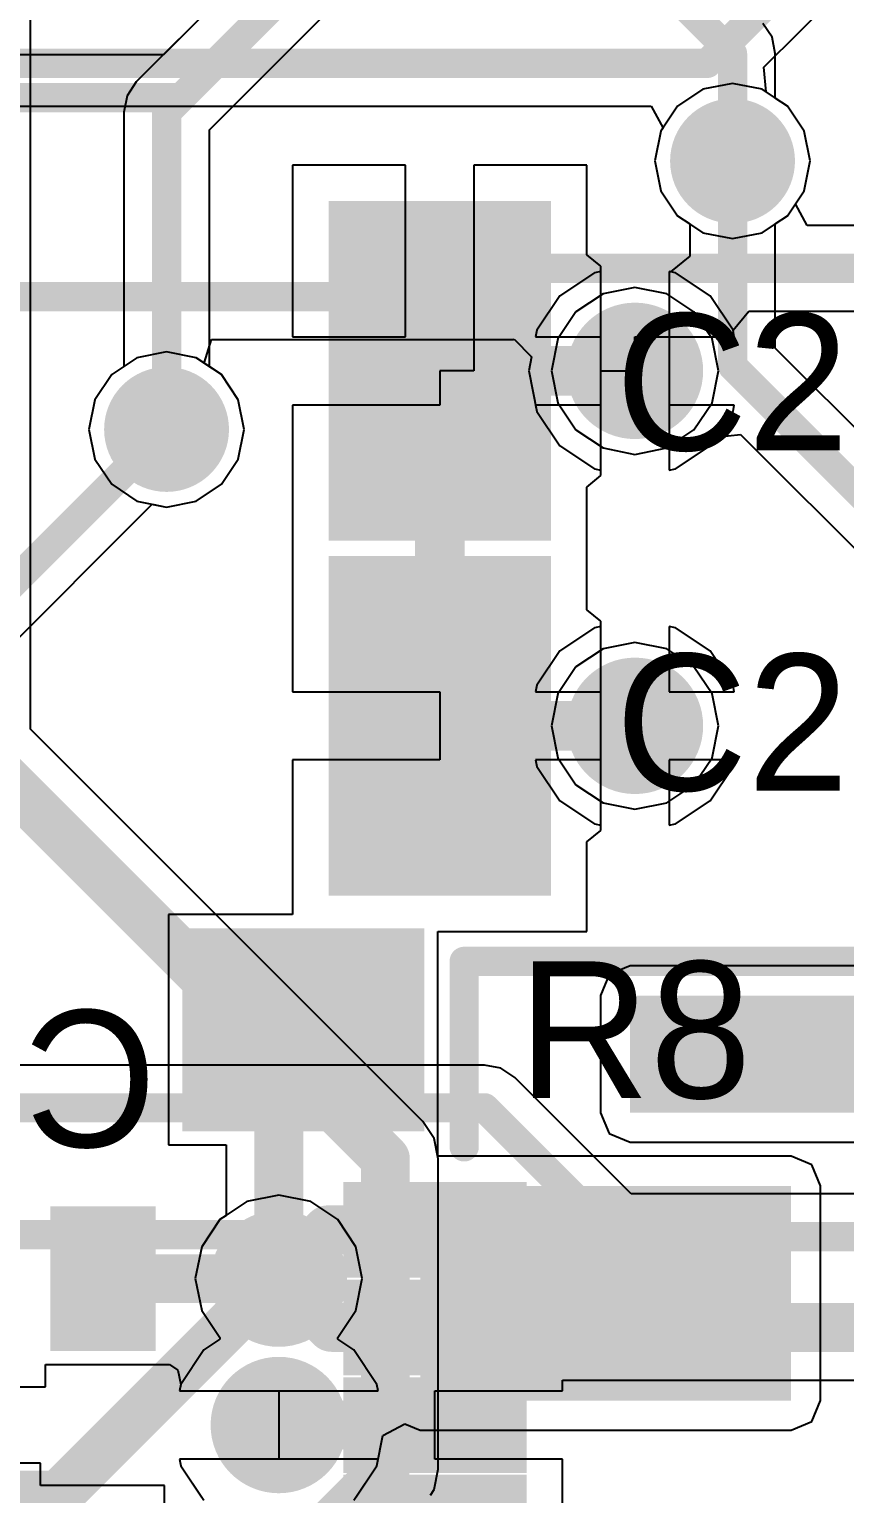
# Model space of a CAD drawing. Header units: millimetres. Extents: x 73 to 190, y 73 to 267.
# Drawn here: x 111.92 to 116.1, y 95.1 to 102.6 of the extents above; entities that cross this region are included whole.
import ezdxf

# ---------------------------------------------------------------- set-up
doc = ezdxf.new("R2010")
doc.units = ezdxf.units.MM
for name, color, linetype in [('BottomLayer', 5, 'Continuous'), ('BottomOverlay', 54, 'Continuous'), ('BottomPaste', 16, 'Continuous'), ('BottomSolder', 6, 'Continuous'), ('DrillDrawing', 1, 'Continuous'), ('MidLayer1', 16, 'Continuous'), ('MidLayer2', 76, 'Continuous'), ('MultiLayer', 9, 'Continuous'), ('TopLayer', 1, 'Continuous'), ('TopOverlay', 2, 'Continuous'), ('TopPaste', 8, 'Continuous'), ('TopSolder', 216, 'Continuous'), ('ViaHoleLayer', 16, 'Continuous')]:
    doc.layers.add(name, color=color, linetype=linetype)

msp = doc.modelspace()

# ---------------------------------------------------------------- linework, layer by layer
at = {"layer": 'BottomLayer'}
for p, q in [((115.16687406, 105.02691212), (112.60920328, 102.46919562)), ((115.72751556, 102.55886778), (115.67999724, 102.6299827)), ((115.74420082, 102.4749792), (115.72751556, 102.55886778)), ((115.74420082, 102.24759332), (115.74420082, 102.4749792)), ((112.60920328, 102.46919562), (109.45146766, 102.46919562)), ((115.80616412, 102.20619132), (115.74420082, 102.24759332)), ((115.89236156, 102.07718726), (115.80616412, 102.20619132)), ((115.92263074, 101.9250184), (115.89236156, 102.07718726)), ((115.89236156, 101.77284954), (115.92263074, 101.9250184)), ((115.84784298, 101.7062228), (115.89236156, 101.77284954)), ((115.90771078, 101.59421642), (115.84784298, 101.7062228)), ((116.4342096, 101.59421642), (115.90771078, 101.59421642)), ((115.52756676, 101.05762364), (115.60813556, 101.15579718)), ((115.60813556, 101.15579718), (116.52500698, 101.15579718)), ((115.534059, 101.02498718), (115.52756676, 101.05762364)), ((112.81829354, 100.8898922), (112.8551591, 101.01142358)), ((112.8551591, 101.01142358), (114.401346, 101.01142358)), ((114.401346, 101.01142358), (114.40578846, 101.0123075)), ((114.40578846, 101.0123075), (114.4955927, 100.92250326)), ((115.0250176, 100.8499888), (115.0250176, 101.02498718)), ((115.0250176, 101.02498718), (115.534059, 101.02498718)), ((114.4955927, 100.92250326), (114.48116804, 100.8499888)), ((112.90617246, 100.83117248), (112.81829354, 100.8898922)), ((112.9923699, 100.70216842), (112.90617246, 100.83117248)), ((114.48116804, 100.8499888), (114.52256496, 100.64186628)), ((114.85001922, 100.3409474), (114.85001922, 100.8499888)), ((114.85001922, 100.8499888), (115.0250176, 100.8499888)), ((113.02263908, 100.54999956), (112.9923699, 100.70216842)), ((115.534059, 100.67499042), (115.20001598, 100.67499042)), ((115.20001598, 100.67499042), (115.20001598, 100.3409474)), ((115.52747024, 100.64186628), (115.534059, 100.67499042)), ((114.52256496, 100.64186628), (114.64045906, 100.46543026)), ((115.40957614, 100.46543026), (115.52747024, 100.64186628)), ((112.9923699, 100.3978307), (113.02263908, 100.54999956)), ((114.64045906, 100.46543026), (114.81689508, 100.34753616)), ((115.23314012, 100.34753616), (115.40957614, 100.46543026)), ((112.90617246, 100.26882664), (112.9923699, 100.3978307)), ((114.81689508, 100.34753616), (114.85001922, 100.3409474)), ((115.20001598, 100.3409474), (115.23314012, 100.34753616)), ((112.7771684, 100.1826292), (112.90617246, 100.26882664)), ((109.94594216, 97.56093518), (112.5519085, 100.16689898)), ((112.5519085, 100.16689898), (112.62499954, 100.15236002)), ((112.62499954, 100.15236002), (112.7771684, 100.1826292)), ((114.81689508, 99.53410624), (114.64045906, 99.41621214)), ((114.85001922, 99.540695), (114.81689508, 99.53410624)), ((114.85001922, 99.20665197999999), (114.85001922, 99.540695)), ((115.23314012, 99.53410624), (115.20001598, 99.540695)), ((115.20001598, 99.540695), (115.20001598, 99.20665197999999)), ((115.40957614, 99.41621214), (115.23314012, 99.53410624)), ((114.64045906, 99.41621214), (114.52256496, 99.23977611999999)), ((115.52747024, 99.23977611999999), (115.40957614, 99.41621214)), ((114.52256496, 99.23977611999999), (114.5159762, 99.20665197999999)), ((114.5159762, 99.20665197999999), (114.85001922, 99.20665197999999)), ((115.20001598, 99.20665197999999), (115.534059, 99.20665197999999)), ((115.534059, 99.20665197999999), (115.52747024, 99.23977611999999)), ((114.85001922, 98.85665522), (114.5159762, 98.85665522)), ((114.5159762, 98.85665522), (114.52256496, 98.82353108)), ((114.52256496, 98.82353108), (114.64045906, 98.64709506)), ((114.85001922, 98.5226122), (114.85001922, 98.85665522)), ((115.534059, 98.85665522), (115.20001598, 98.85665522)), ((115.20001598, 98.85665522), (115.20001598, 98.5226122)), ((115.40957614, 98.64709506), (115.52747024, 98.82353108)), ((115.52747024, 98.82353108), (115.534059, 98.85665522)), ((114.64045906, 98.64709506), (114.81689508, 98.52920096)), ((115.23314012, 98.52920096), (115.40957614, 98.64709506)), ((114.81689508, 98.52920096), (114.85001922, 98.5226122)), ((115.20001598, 98.5226122), (115.23314012, 98.52920096)), ((114.89274964, 97.75709938), (114.84836568, 97.64994947999999)), ((114.99989954, 97.80148333999999), (114.89274964, 97.75709938)), ((117.59989688, 97.80148333999999), (114.99989954, 97.80148333999999)), ((114.84836568, 97.64994947999999), (114.84836568, 97.04994814)), ((114.25408188, 97.29420977999999), (110.44757438, 97.29420977999999)), ((114.33797046, 97.27752452), (114.25408188, 97.29420977999999)), ((114.40908538, 97.23000366), (114.33797046, 97.27752452)), ((115.00485762, 96.63423395999999), (114.40908538, 97.23000366)), ((114.84836568, 97.04994814), (114.89274964, 96.94279823999999)), ((114.89274964, 96.94279823999999), (114.99989954, 96.89841428)), ((114.99989954, 96.89841428), (117.59989688, 96.89841428)), ((116.742591, 96.63423395999999), (115.00485762, 96.63423395999999)), ((112.0039924, 95.64601139999999), (112.0039924, 95.76001167999999)), ((112.0039924, 95.76001167999999), (112.63999824, 95.76000914)), ((112.63999824, 95.76000914), (112.64000078, 95.76000914)), ((112.64000078, 95.76000914), (112.64000078, 95.76000914)), ((112.64000078, 95.76000914), (112.64000332, 95.76000914)), ((112.64000332, 95.76000914), (112.64000332, 95.76000914)), ((112.64000332, 95.76000914), (112.68302584, 95.73126142)), ((112.68302584, 95.73126142), (112.69757496, 95.65811957999999)), ((111.72499118, 95.64601139999999), (112.0039924, 95.64601139999999)), ((112.69757496, 95.65811957999999), (112.6909862, 95.62499797999999)), ((112.69757496, 95.65811957999999), (112.69757496, 95.65811957999999)), ((114.6539998, 95.62499797999999), (114.6539998, 95.67978323999999)), ((114.6539998, 95.67978323999999), (116.26150484, 95.67978323999999)), ((112.6909862, 95.62499797999999), (113.2000276, 95.62499797999999)), ((113.2000276, 95.62499797999999), (113.2000276, 95.27500122)), ((114.0000006, 95.27500122), (114.0000006, 95.62499797999999)), ((114.0000006, 95.62499797999999), (114.6539998, 95.62499797999999)), ((113.2000276, 95.27500122), (112.6909862, 95.27500122)), ((112.6909862, 95.27500122), (112.69757496, 95.24187708)), ((114.6539998, 95.27500122), (114.0000006, 95.27500122)), ((114.6539998, 95.02100121999999), (114.6539998, 95.27500122)), ((111.9789988, 95.25398779999999), (111.69999758, 95.25398779999999)), ((111.9789988, 95.13998751999999), (111.9789988, 95.25398779999999)), ((112.69757496, 95.24187708), (112.80428036, 95.08218473999999)), ((112.61500972, 95.13998751999999), (111.9789988, 95.13998751999999)), ((112.61500972, 94.97017835999999), (112.61500972, 95.13998751999999))]:
    msp.add_line(p, q, dxfattribs=at)
for points, const_width in [([(112.7000032, 102.249986), (115.5749784, 105.125012)], 0.1499997), ([(114.7499864, 103.249984), (115.5249912, 102.4749792)], 0.1499997), ([(115.5249912, 101.9250184), (115.5249912, 102.4749792)], 0.1499997), ([(108.300012, 102.249986), (112.7000032, 102.249986)], 0.1499997), ([(114.401346, 101.2306332), (114.5457196, 101.3750068)], 0.1499997), ([(114.5457196, 101.3750068), (116.52500698, 101.3750068)], 0.1499997), ([(108.3194176, 101.2306332), (114.401346, 101.2306332)], 0.1499997), ([(109.24999994, 97.17499996), (112.62499954, 100.54999956)], 0.1499997), ([(110.12499946, 97.07500015999999), (114.25408188, 97.07500015999999)], 0.1499997), ([(114.25408188, 97.07500015999999), (114.9140577, 96.41502433999999)], 0.1499997), ([(113.1999768, 96.2000108), (113.4500144, 96.44999759999999)], 0.2499995), ([(113.4500144, 96.44999759999999), (114.000026, 96.44999759999999)], 0.2499995), ([(114.9140577, 96.41502433999999), (116.742591, 96.41502433999999)], 0.1499997), ([(112.300004, 96.2000108), (113.1999768, 96.2000108)], 0.2499995), ([(113.1999768, 96.19995999999999), (113.2199412, 96.19995999999999)], 0.2499995), ([(113.2199412, 96.19995999999999), (113.469928, 95.94997319999999)], 0.2499995), ([(113.469928, 95.94997319999999), (116.5499828, 95.94997319999999)], 0.2499995), ([(113.2000276, 95.4499996), (114.000026, 95.4499996)], 0.2499995)]:
    msp.add_lwpolyline(points, dxfattribs=dict(at, const_width=const_width))
for points, const_width in [([(115.48749064, 102.4749792, 1), (115.56249176, 102.4749792, 1)], 0.07499858), ([(115.48749064, 102.4749792, 1), (115.56249176, 102.4749792, 1)], 0.07499858), ([(112.66250264, 102.249986, 1), (112.73750376, 102.249986, 1)], 0.07499858), ([(112.66250264, 102.249986, 1), (112.73750376, 102.249986, 1)], 0.07499858), ([(115.39999272, 101.9250184, 1), (115.64998968, 101.9250184, 1)], 0.2499995), ([(115.48749064, 101.9250184, 1), (115.56249176, 101.9250184, 1)], 0.07499858), ([(114.50821904, 101.3750068, 1), (114.58322016, 101.3750068, 1)], 0.07499858), ([(114.50821904, 101.3750068, 1), (114.58322016, 101.3750068, 1)], 0.07499858), ([(114.36384544, 101.2306332, 1), (114.43884656, 101.2306332, 1)], 0.07499858), ([(114.36384544, 101.2306332, 1), (114.43884656, 101.2306332, 1)], 0.07499858), ([(114.8853176, 100.8499888, 1), (115.1647176, 100.8499888, 1)], 0.2794), ([(112.50000106, 100.54999956, 1), (112.74999802, 100.54999956, 1)], 0.2499995), ([(112.58749898, 100.54999956, 1), (112.6625001, 100.54999956, 1)], 0.07499858), ([(114.8853176, 99.0316536, 1), (115.1647176, 99.0316536, 1)], 0.2794), ([(114.21658132, 97.07500015999999, 1), (114.29158244, 97.07500015999999, 1)], 0.07499858), ([(114.21658132, 97.07500015999999, 1), (114.29158244, 97.07500015999999, 1)], 0.07499858), ([(113.38751516, 96.44999759999999, 1), (113.51251364, 96.44999759999999, 1)], 0.12499848), ([(113.38751516, 96.44999759999999, 1), (113.51251364, 96.44999759999999, 1)], 0.12499848), ([(113.93752676, 96.44999759999999, 1), (114.06252524, 96.44999759999999, 1)], 0.12499848), ([(113.0602768, 96.2000108, 1), (113.3396768, 96.2000108, 1)], 0.2794), ([(114.87655714, 96.41502433999999, 1), (114.95155826, 96.41502433999999, 1)], 0.07499858), ([(114.87655714, 96.41502433999999, 1), (114.95155826, 96.41502433999999, 1)], 0.07499858), ([(112.23750476, 96.2000108, 1), (112.36250324, 96.2000108, 1)], 0.12499848), ([(113.13747756, 96.2000108, 1), (113.26247604, 96.2000108, 1)], 0.12499848), ([(113.13747756, 96.2000108, 1), (113.26247604, 96.2000108, 1)], 0.12499848), ([(113.13747756, 96.19995999999999, 1), (113.26247604, 96.19995999999999, 1)], 0.12499848), ([(113.15744196, 96.19995999999999, 1), (113.28244044, 96.19995999999999, 1)], 0.12499848), ([(113.15744196, 96.19995999999999, 1), (113.28244044, 96.19995999999999, 1)], 0.12499848), ([(113.40742876, 95.94997319999999, 1), (113.53242724, 95.94997319999999, 1)], 0.12499848), ([(113.40742876, 95.94997319999999, 1), (113.53242724, 95.94997319999999, 1)], 0.12499848), ([(113.0603276, 95.4499996, 1), (113.3397276, 95.4499996, 1)], 0.2794), ([(113.13752836, 95.4499996, 1), (113.26252684, 95.4499996, 1)], 0.12499848), ([(113.93752676, 95.4499996, 1), (114.06252524, 95.4499996, 1)], 0.12499848)]:
    msp.add_lwpolyline(points, format="xyb", close=True, dxfattribs=dict(at, const_width=const_width))
for points in [[(114.99989954, 97.64994947999999), (114.99989954, 97.04995068), (117.59989942, 97.64994947999999), (117.59989942, 97.04995068)], [(113.6000014, 96.62499851999999), (113.6000014, 96.27500176), (114.3999998, 96.62499851999999), (114.3999998, 96.27500176)], [(112.5000036, 96.50001019999999), (112.1000044, 96.50001019999999), (112.5000036, 95.9000114), (112.1000044, 95.9000114)], [(113.6000014, 96.12499951999999), (113.6000014, 95.77500275999999), (114.3999998, 96.12499951999999), (114.3999998, 95.77500275999999)], [(113.6000014, 95.62499797999999), (113.6000014, 95.27500122), (114.3999998, 95.62499797999999), (114.3999998, 95.27500122)], [(113.6000014, 95.12499898), (113.6000014, 94.77500221999999), (114.3999998, 95.12499898), (114.3999998, 94.77500221999999)]]:
    msp.add_solid(points, dxfattribs=at)
at = {"layer": 'BottomOverlay', "const_width": 0.1499997}
for points in [[(114.1500003, 97.82499865999999), (117.77500194, 97.82499865999999)], [(114.1500003, 96.87500055999999), (114.1500003, 97.82499865999999)]]:
    msp.add_lwpolyline(points, dxfattribs=at)
at = {"layer": 'BottomOverlay', "const_width": 0.07499858}
for points in [[(114.11249974, 97.82499865999999, 1), (114.18750086, 97.82499865999999, 1)], [(114.11249974, 97.82499865999999, 1), (114.18750086, 97.82499865999999, 1)], [(114.11249974, 96.87500055999999, 1), (114.18750086, 96.87500055999999, 1)]]:
    msp.add_lwpolyline(points, format="xyb", close=True, dxfattribs=at)
at = {"layer": 'BottomPaste'}
for points in [[(113.6500013, 96.57499861999999), (113.6500013, 96.32500166), (114.3499999, 96.57499861999999), (114.3499999, 96.32500166)], [(112.4500037, 96.45001029999999), (112.1500043, 96.45001029999999), (112.4500037, 95.9500113), (112.1500043, 95.9500113)], [(113.6500013, 96.07499962), (113.6500013, 95.82500266), (114.3499999, 96.07499962), (114.3499999, 95.82500266)], [(113.6500013, 95.57499808), (113.6500013, 95.32500112), (114.3499999, 95.57499808), (114.3499999, 95.32500112)]]:
    msp.add_solid(points, dxfattribs=at)
at = {"layer": 'BottomSolder'}
for points, const_width in [([(115.36499152, 101.9250184, 1), (115.68499088, 101.9250184, 1)], 0.31999936), ([(114.85031894, 100.8499888, 1), (115.19971626, 100.8499888, 1)], 0.34939986), ([(112.46499986, 100.54999956, 1), (112.78499922, 100.54999956, 1)], 0.31999936), ([(114.85031894, 99.0316536, 1), (115.19971626, 99.0316536, 1)], 0.34939986), ([(113.02527814, 96.2000108, 1), (113.37467546, 96.2000108, 1)], 0.34939986), ([(113.02532894, 95.4499996, 1), (113.37472626, 95.4499996, 1)], 0.34939986)]:
    msp.add_lwpolyline(points, format="xyb", close=True, dxfattribs=dict(at, const_width=const_width))
for points in [[(113.53000154, 96.69499838), (113.53000154, 96.2050019), (114.46999966, 96.69499838), (114.46999966, 96.2050019)], [(112.57000346, 96.57001006), (112.03000454, 96.57001006), (112.57000346, 95.83001154), (112.03000454, 95.83001154)], [(113.53000154, 96.19499938), (113.53000154, 95.7050029), (114.46999966, 96.19499938), (114.46999966, 95.7050029)], [(113.53000154, 95.69499784), (113.53000154, 95.20500136), (114.46999966, 95.69499784), (114.46999966, 95.20500136)], [(113.53000154, 95.19499884), (113.53000154, 94.70500236), (114.46999966, 95.19499884), (114.46999966, 94.70500236)]]:
    msp.add_solid(points, dxfattribs=at)
at = {"layer": 'DrillDrawing'}
for points, const_width in [([(115.4749913, 101.9250184, 1), (115.5749911, 101.9250184, 1)], 0.0999998), ([(114.9488176, 100.8499888, 1), (115.1012176, 100.8499888, 1)], 0.1524), ([(112.57499964, 100.54999956, 1), (112.67499944, 100.54999956, 1)], 0.0999998), ([(114.9488176, 99.0316536, 1), (115.1012176, 99.0316536, 1)], 0.1524), ([(113.1237768, 96.2000108, 1), (113.2761768, 96.2000108, 1)], 0.1524), ([(113.1238276, 95.4499996, 1), (113.2762276, 95.4499996, 1)], 0.1524)]:
    msp.add_lwpolyline(points, format="xyb", close=True, dxfattribs=dict(at, const_width=const_width))
at = {"layer": 'MidLayer1'}
for p, q in [((115.16687406, 105.0269172), (112.46999604, 102.33003664)), ((112.84420916, 102.08423576), (114.36850888, 103.60853294)), ((112.46999604, 102.33003664), (112.42247518, 102.25892172)), ((115.5249912, 102.32265794), (115.37282234, 102.29238876)), ((115.67716006, 102.29238876), (115.5249912, 102.32265794)), ((112.42247518, 102.25892172), (112.40578992, 102.17503314)), ((115.37282234, 102.29238876), (115.24381828, 102.20619132)), ((115.80616412, 102.20619132), (115.67716006, 102.29238876)), ((112.40578992, 102.17503314), (112.40578992, 100.87257448)), ((115.24381828, 102.20619132), (115.15762084, 102.07718726)), ((115.89236156, 102.07718726), (115.80616412, 102.20619132)), ((112.84420916, 100.87257448), (112.84420916, 102.08423576)), ((115.15762084, 102.07718726), (115.12735166, 101.9250184)), ((115.92263074, 101.9250184), (115.89236156, 102.07718726)), ((115.12735166, 101.9250184), (115.15762084, 101.77284954)), ((115.89236156, 101.77284954), (115.92263074, 101.9250184)), ((115.15762084, 101.77284954), (115.24381828, 101.64384548)), ((115.80616412, 101.64384548), (115.89236156, 101.77284954)), ((115.24381828, 101.64384548), (115.37282234, 101.55764804)), ((115.67716006, 101.55764804), (115.80616412, 101.64384548)), ((115.37282234, 101.55764804), (115.5249912, 101.52737886)), ((115.5249912, 101.52737886), (115.67716006, 101.55764804)), ((114.81689508, 101.35244144), (114.64045906, 101.23454734)), ((114.85001922, 101.3590302), (114.81689508, 101.35244144)), ((114.85001922, 101.02498718), (114.85001922, 101.3590302)), ((115.23314012, 101.35244144), (115.20001598, 101.3590302)), ((115.20001598, 101.3590302), (115.20001598, 101.02498718)), ((115.40957614, 101.23454734), (115.23314012, 101.35244144)), ((114.64045906, 101.23454734), (114.52256496, 101.05811132)), ((115.52747024, 101.05811132), (115.40957614, 101.23454734)), ((114.52256496, 101.05811132), (114.5159762, 101.02498718)), ((115.534059, 101.02498718), (115.52747024, 101.05811132)), ((114.5159762, 101.02498718), (114.85001922, 101.02498718)), ((115.20001598, 101.02498718), (115.534059, 101.02498718)), ((112.34382662, 100.83117248), (112.25762918, 100.70216842)), ((112.40578992, 100.87257448), (112.34382662, 100.83117248)), ((112.90617246, 100.83117248), (112.84420916, 100.87257448)), ((112.9923699, 100.70216842), (112.90617246, 100.83117248)), ((112.25762918, 100.70216842), (112.22736, 100.54999956)), ((113.02263908, 100.54999956), (112.9923699, 100.70216842)), ((114.85001922, 100.67499042), (114.5159762, 100.67499042)), ((114.5159762, 100.67499042), (114.52256496, 100.64186628)), ((114.85001922, 100.3409474), (114.85001922, 100.67499042)), ((115.534059, 100.67499042), (115.20001598, 100.67499042)), ((115.20001598, 100.67499042), (115.20001598, 100.3409474)), ((115.52747024, 100.64186628), (115.534059, 100.67499042)), ((114.52256496, 100.64186628), (114.64045906, 100.46543026)), ((115.40957614, 100.46543026), (115.52747024, 100.64186628)), ((112.22736, 100.54999956), (112.25762918, 100.3978307)), ((112.9923699, 100.3978307), (113.02263908, 100.54999956)), ((114.64045906, 100.46543026), (114.81689508, 100.34753616)), ((115.23314012, 100.34753616), (115.40957614, 100.46543026)), ((112.25762918, 100.3978307), (112.34382662, 100.26882664)), ((112.90617246, 100.26882664), (112.9923699, 100.3978307)), ((114.81689508, 100.34753616), (114.85001922, 100.3409474)), ((115.20001598, 100.3409474), (115.23314012, 100.34753616)), ((112.34382662, 100.26882664), (112.47283068, 100.1826292)), ((112.7771684, 100.1826292), (112.90617246, 100.26882664)), ((112.47283068, 100.1826292), (112.62499954, 100.15236002)), ((112.62499954, 100.15236002), (112.7771684, 100.1826292)), ((114.81689508, 99.53410624), (114.64045906, 99.41621214)), ((114.85001922, 99.540695), (114.81689508, 99.53410624)), ((114.85001922, 99.20665197999999), (114.85001922, 99.540695)), ((115.23314012, 99.53410624), (115.20001598, 99.540695)), ((115.20001598, 99.540695), (115.20001598, 99.20665197999999)), ((115.40957614, 99.41621214), (115.23314012, 99.53410624)), ((114.64045906, 99.41621214), (114.52256496, 99.23977611999999)), ((115.52747024, 99.23977611999999), (115.40957614, 99.41621214)), ((114.52256496, 99.23977611999999), (114.5159762, 99.20665197999999)), ((114.5159762, 99.20665197999999), (114.85001922, 99.20665197999999)), ((115.20001598, 99.20665197999999), (115.534059, 99.20665197999999)), ((115.534059, 99.20665197999999), (115.52747024, 99.23977611999999)), ((114.85001922, 98.85665522), (114.5159762, 98.85665522)), ((114.5159762, 98.85665522), (114.52256496, 98.82353108)), ((114.52256496, 98.82353108), (114.64045906, 98.64709506)), ((114.85001922, 98.5226122), (114.85001922, 98.85665522)), ((115.534059, 98.85665522), (115.20001598, 98.85665522)), ((115.20001598, 98.85665522), (115.20001598, 98.5226122)), ((115.40957614, 98.64709506), (115.52747024, 98.82353108)), ((115.52747024, 98.82353108), (115.534059, 98.85665522)), ((114.64045906, 98.64709506), (114.81689508, 98.52920096)), ((115.23314012, 98.52920096), (115.40957614, 98.64709506)), ((114.81689508, 98.52920096), (114.85001922, 98.5226122)), ((115.20001598, 98.5226122), (115.23314012, 98.52920096)), ((113.1999768, 96.62762742), (113.03633476, 96.59507732)), ((113.36361884, 96.59507732), (113.1999768, 96.62762742)), ((113.03633476, 96.59507732), (112.89760504, 96.50238256)), ((113.50234856, 96.50238256), (113.36361884, 96.59507732)), ((112.89760504, 96.50238256), (112.80491028, 96.36365284)), ((113.59504332, 96.36365284), (113.50234856, 96.50238256)), ((112.80491028, 96.36365284), (112.77236018, 96.2000108)), ((113.62759342, 96.2000108), (113.59504332, 96.36365284)), ((112.77236018, 96.2000108), (112.80491028, 96.03636875999999)), ((113.59504332, 96.03636875999999), (113.62759342, 96.2000108)), ((112.80491028, 96.03636875999999), (112.89760504, 95.89764158)), ((113.50234856, 95.89764158), (113.59504332, 96.03636875999999)), ((112.89760504, 95.88943992), (112.81546906, 95.83455814)), ((112.89760504, 95.89764158), (112.89760504, 95.88943992)), ((113.50234856, 95.88950849999999), (113.50234856, 95.89764158)), ((113.58458614, 95.83455814), (113.50234856, 95.88950849999999)), ((112.81546906, 95.83455814), (112.69757496, 95.65812212)), ((113.70248024, 95.65812212), (113.58458614, 95.83455814)), ((112.69757496, 95.65812212), (112.6909862, 95.62499797999999)), ((113.709069, 95.62499797999999), (113.70248024, 95.65812212)), ((112.6909862, 95.62499797999999), (113.709069, 95.62499797999999)), ((113.709069, 95.27500122), (112.6909862, 95.27500122)), ((112.6909862, 95.27500122), (112.69757496, 95.24187708)), ((113.70248024, 95.24187708), (113.709069, 95.27500122)), ((112.69757496, 95.24187708), (112.81546906, 95.06544106)), ((113.59577484, 95.08218473999999), (113.70248024, 95.24187708))]:
    msp.add_line(p, q, dxfattribs=at)
at = {"layer": 'MidLayer1', "const_width": 0.1499997}
for points in [[(112.62499954, 102.17503314), (115.5749784, 105.125012)], [(112.62499954, 100.54999956), (112.62499954, 102.17503314)]]:
    msp.add_lwpolyline(points, dxfattribs=at)
at = {"layer": 'MidLayer1'}
for points, const_width in [([(112.58749898, 102.17503314, 1), (112.6625001, 102.17503314, 1)], 0.07499858), ([(112.58749898, 102.17503314, 1), (112.6625001, 102.17503314, 1)], 0.07499858), ([(115.39999272, 101.9250184, 1), (115.64998968, 101.9250184, 1)], 0.2499995), ([(114.8853176, 100.8499888, 1), (115.1647176, 100.8499888, 1)], 0.2794), ([(112.50000106, 100.54999956, 1), (112.74999802, 100.54999956, 1)], 0.2499995), ([(112.58749898, 100.54999956, 1), (112.6625001, 100.54999956, 1)], 0.07499858), ([(114.8853176, 99.0316536, 1), (115.1647176, 99.0316536, 1)], 0.2794), ([(113.0602768, 96.2000108, 1), (113.3396768, 96.2000108, 1)], 0.2794), ([(113.0603276, 95.4499996, 1), (113.3397276, 95.4499996, 1)], 0.2794)]:
    msp.add_lwpolyline(points, format="xyb", close=True, dxfattribs=dict(at, const_width=const_width))
at = {"layer": 'MidLayer2'}
for p, q in [((111.92819118, 99.01392186), (111.92819118, 107.77498638)), ((115.5249912, 102.32265794), (115.37282234, 102.29238876)), ((115.67716006, 102.29238876), (115.5249912, 102.32265794)), ((115.37282234, 102.29238876), (115.24381828, 102.20619132)), ((115.80616412, 102.20619132), (115.67716006, 102.29238876)), ((115.24381828, 102.20619132), (115.15762084, 102.07718726)), ((115.89236156, 102.07718726), (115.80616412, 102.20619132)), ((115.15762084, 102.07718726), (115.12735166, 101.9250184)), ((115.92263074, 101.9250184), (115.89236156, 102.07718726)), ((115.12735166, 101.9250184), (115.15762084, 101.77284954)), ((115.89236156, 101.77284954), (115.92263074, 101.9250184)), ((115.15762084, 101.77284954), (115.24381828, 101.64384548)), ((115.80616412, 101.64384548), (115.89236156, 101.77284954)), ((115.24381828, 101.64384548), (115.37282234, 101.55764804)), ((115.67716006, 101.55764804), (115.80616412, 101.64384548)), ((115.37282234, 101.55764804), (115.5249912, 101.52737886)), ((115.5249912, 101.52737886), (115.67716006, 101.55764804)), ((115.0250176, 101.27760542), (114.86137556, 101.24505532)), ((115.18865964, 101.24505532), (115.0250176, 101.27760542)), ((114.86137556, 101.24505532), (114.72264584, 101.15236056)), ((115.32738936, 101.15236056), (115.18865964, 101.24505532)), ((114.72264584, 101.15236056), (114.62995108, 101.01363084)), ((115.42008412, 101.01363084), (115.32738936, 101.15236056)), ((114.62995108, 101.01363084), (114.59740098, 100.8499888)), ((115.45263422, 100.8499888), (115.42008412, 101.01363084)), ((112.47283068, 100.91736992), (112.34382662, 100.83117248)), ((112.62499954, 100.9476391), (112.47283068, 100.91736992)), ((112.7771684, 100.91736992), (112.62499954, 100.9476391)), ((112.90617246, 100.83117248), (112.7771684, 100.91736992)), ((112.34382662, 100.83117248), (112.25762918, 100.70216842)), ((112.9923699, 100.70216842), (112.90617246, 100.83117248)), ((114.59740098, 100.8499888), (114.62995108, 100.68634676)), ((115.42008412, 100.68634676), (115.45263422, 100.8499888)), ((112.25762918, 100.70216842), (112.22736, 100.54999956)), ((113.02263908, 100.54999956), (112.9923699, 100.70216842)), ((114.62995108, 100.68634676), (114.72264584, 100.54761704)), ((115.32738936, 100.54761704), (115.42008412, 100.68634676)), ((112.22736, 100.54999956), (112.25762918, 100.3978307)), ((112.9923699, 100.3978307), (113.02263908, 100.54999956)), ((114.72264584, 100.54761704), (114.86137556, 100.45492228)), ((115.18865964, 100.45492228), (115.32738936, 100.54761704)), ((114.86137556, 100.45492228), (115.0250176, 100.42237218)), ((115.0250176, 100.42237218), (115.18865964, 100.45492228)), ((112.25762918, 100.3978307), (112.34382662, 100.26882664)), ((112.90617246, 100.26882664), (112.9923699, 100.3978307)), ((112.34382662, 100.26882664), (112.47283068, 100.1826292)), ((112.7771684, 100.1826292), (112.90617246, 100.26882664)), ((112.47283068, 100.1826292), (112.62499954, 100.15236002)), ((112.62499954, 100.15236002), (112.7771684, 100.1826292)), ((114.86137556, 99.42672012), (114.72264584, 99.33402536)), ((115.0250176, 99.45927022), (114.86137556, 99.42672012)), ((115.18865964, 99.42672012), (115.0250176, 99.45927022)), ((115.32738936, 99.33402536), (115.18865964, 99.42672012)), ((114.72264584, 99.33402536), (114.62995108, 99.19529564)), ((115.42008412, 99.19529564), (115.32738936, 99.33402536)), ((114.62995108, 99.19529564), (114.59740098, 99.0316536)), ((115.45263422, 99.0316536), (115.42008412, 99.19529564)), ((114.59740098, 99.0316536), (114.62995108, 98.86801156)), ((115.42008412, 98.86801156), (115.45263422, 99.0316536)), ((113.93743532, 97.00467771999999), (111.92819118, 99.01392186)), ((114.62995108, 98.86801156), (114.72264584, 98.72928184)), ((115.32738936, 98.72928184), (115.42008412, 98.86801156)), ((114.72264584, 98.72928184), (114.86137556, 98.63658708)), ((115.18865964, 98.63658708), (115.32738936, 98.72928184)), ((114.86137556, 98.63658708), (115.0250176, 98.60403697999999)), ((115.0250176, 98.60403697999999), (115.18865964, 98.63658708)), ((113.99600518, 96.91702232), (113.93743532, 97.00467771999999)), ((114.01657156, 96.81362399999999), (113.99600518, 96.91702232)), ((114.01657156, 95.2236983), (114.01657156, 96.81362399999999)), ((113.99600772, 95.12028982), (114.0165741, 95.2236856)), ((114.0165741, 95.2236856), (114.01657156, 95.2236983)), ((113.97657164, 95.09120428), (113.99600772, 95.12028982))]:
    msp.add_line(p, q, dxfattribs=at)
for points, const_width in [([(115.39999272, 101.9250184, 1), (115.64998968, 101.9250184, 1)], 0.2499995), ([(114.8853176, 100.8499888, 1), (115.1647176, 100.8499888, 1)], 0.2794), ([(112.50000106, 100.54999956, 1), (112.74999802, 100.54999956, 1)], 0.2499995), ([(114.8853176, 99.0316536, 1), (115.1647176, 99.0316536, 1)], 0.2794), ([(113.68388236, 96.81362399999999, 1), (113.80888084, 96.81362399999999, 1)], 0.12499848), ([(113.68388236, 96.81362399999999, 1), (113.80888084, 96.81362399999999, 1)], 0.12499848), ([(113.0602768, 96.2000108, 1), (113.3396768, 96.2000108, 1)], 0.2794), ([(113.11761476, 96.2000108, 1), (113.24261324, 96.2000108, 1)], 0.12499848), ([(113.11761476, 96.2000108, 1), (113.24261324, 96.2000108, 1)], 0.12499848), ([(113.13747756, 96.2000108, 1), (113.26247604, 96.2000108, 1)], 0.12499848), ([(113.0603276, 95.4499996, 1), (113.3397276, 95.4499996, 1)], 0.2794), ([(113.68388236, 95.2236856, 1), (113.80888084, 95.2236856, 1)], 0.12499848), ([(113.68388236, 95.2236856, 1), (113.80888084, 95.2236856, 1)], 0.12499848), ([(112.0095931, 95.09198914, 1), (112.13459158, 95.09198914, 1)], 0.12499848), ([(112.0095931, 95.09198914, 1), (112.13459158, 95.09198914, 1)], 0.12499848)]:
    msp.add_lwpolyline(points, format="xyb", close=True, dxfattribs=dict(at, const_width=const_width))
at = {"layer": 'MidLayer2', "const_width": 0.2499995}
for points in [[(111.65800122, 98.90200438), (113.7463816, 96.81362399999999)], [(113.7463816, 95.2236856), (113.7463816, 96.81362399999999)], [(112.07209234, 95.09198914), (113.180114, 96.2000108)], [(113.180114, 96.2000108), (113.1999768, 96.2000108)], [(113.2226844, 94.6999884), (113.7463816, 95.2236856)], [(96.74295611999999, 95.09198914), (112.07209234, 95.09198914)]]:
    msp.add_lwpolyline(points, dxfattribs=at)
at = {"layer": 'MultiLayer'}
for points, const_width in [([(115.39999272, 101.9250184, 1), (115.64998968, 101.9250184, 1)], 0.2499995), ([(114.8853176, 100.8499888, 1), (115.1647176, 100.8499888, 1)], 0.2794), ([(112.50000106, 100.54999956, 1), (112.74999802, 100.54999956, 1)], 0.2499995), ([(114.8853176, 99.0316536, 1), (115.1647176, 99.0316536, 1)], 0.2794), ([(113.0602768, 96.2000108, 1), (113.3396768, 96.2000108, 1)], 0.2794), ([(113.0603276, 95.4499996, 1), (113.3397276, 95.4499996, 1)], 0.2794)]:
    msp.add_lwpolyline(points, format="xyb", close=True, dxfattribs=dict(at, const_width=const_width))
at = {"layer": 'TopLayer'}
for p, q in [((115.68513566, 102.40513174), (117.03000724, 103.75004904)), ((115.6975842, 102.27874134), (115.68513566, 102.40513174)), ((115.80616412, 102.20619132), (115.6975842, 102.27874134)), ((110.96579026, 102.20578238), (115.1088376, 102.20578238)), ((115.1088376, 102.20578238), (115.1687054, 102.093776)), ((115.89236156, 102.07718726), (115.80616412, 102.20619132)), ((115.15762084, 102.07718726), (115.12735166, 101.9250184)), ((115.1687054, 102.093776), (115.15762084, 102.07718726)), ((115.92263074, 101.9250184), (115.89236156, 102.07718726)), ((113.85002122, 101.9039872), (113.2710206, 101.9039872)), ((113.2710206, 101.9039872), (113.2710206, 101.02498718)), ((113.85002122, 101.02498718), (113.85002122, 101.9039872)), ((114.7790186, 101.9039872), (114.20001798, 101.9039872)), ((114.20001798, 101.9039872), (114.20001798, 100.8499888)), ((114.7790186, 101.44500412), (114.7790186, 101.9039872)), ((115.12735166, 101.9250184), (115.15762084, 101.77284954)), ((115.89236156, 101.77284954), (115.92263074, 101.9250184)), ((115.15762084, 101.77284954), (115.24381828, 101.64384548)), ((115.80616412, 101.64384548), (115.89236156, 101.77284954)), ((115.24381828, 101.64384548), (115.30578158, 101.60244348)), ((115.30578158, 101.60244348), (115.30578158, 101.43809024)), ((115.74420082, 101.60244348), (115.80616412, 101.64384548)), ((115.74420082, 100.96578486), (115.74420082, 101.60244348)), ((114.85001922, 101.38673398), (114.7790186, 101.44500412)), ((115.30578158, 101.43809024), (115.20760804, 101.3575189)), ((114.85001922, 100.8499888), (114.85001922, 101.38673398)), ((115.20760804, 101.3575189), (115.20001598, 101.3590302)), ((115.20001598, 101.3590302), (115.20001598, 100.8499888)), ((113.2710206, 101.02498718), (113.85002122, 101.02498718)), ((112.47283068, 100.91736992), (112.34382662, 100.83117248)), ((112.62499954, 100.9476391), (112.47283068, 100.91736992)), ((112.7771684, 100.91736992), (112.62499954, 100.9476391)), ((112.90617246, 100.83117248), (112.7771684, 100.91736992)), ((116.69081818, 100.01921322), (115.74420082, 100.96578486)), ((112.34382662, 100.83117248), (112.25762918, 100.70216842)), ((112.9923699, 100.70216842), (112.90617246, 100.83117248)), ((114.20001798, 100.8499888), (114.0250196, 100.8499888)), ((114.0250196, 100.8499888), (114.0250196, 100.67499042)), ((114.85001922, 100.31324362), (114.85001922, 100.8499888)), ((115.20001598, 100.8499888), (115.20001598, 100.3409474)), ((112.25762918, 100.70216842), (112.22736, 100.54999956)), ((113.02263908, 100.54999956), (112.9923699, 100.70216842)), ((114.0250196, 100.67499042), (113.2710206, 100.67499042)), ((113.2710206, 100.67499042), (113.2710206, 99.7959904)), ((112.22736, 100.54999956), (112.25762918, 100.3978307)), ((112.9923699, 100.3978307), (113.02263908, 100.54999956)), ((115.44006884, 100.5110639), (115.56645924, 100.52351498)), ((115.56645924, 100.52351498), (116.44501984, 99.64499502)), ((115.23314012, 100.34753616), (115.40957614, 100.46543026)), ((115.40957614, 100.46543026), (115.44006884, 100.5110639)), ((112.25762918, 100.3978307), (112.34382662, 100.26882664)), ((112.90617246, 100.26882664), (112.9923699, 100.3978307)), ((114.7790186, 100.25497348), (114.85001922, 100.31324362)), ((115.20001598, 100.3409474), (115.23314012, 100.34753616)), ((112.34382662, 100.26882664), (112.47283068, 100.1826292)), ((112.7771684, 100.1826292), (112.90617246, 100.26882664)), ((114.7790186, 99.7959904), (114.7790186, 100.25497348)), ((112.47283068, 100.1826292), (112.62499954, 100.15236002)), ((112.62499954, 100.15236002), (112.7771684, 100.1826292)), ((113.2710206, 99.7959904), (113.2710206, 99.20665197999999)), ((114.7790186, 99.62666892), (114.7790186, 99.7959904)), ((114.85001922, 99.56839878), (114.7790186, 99.62666892)), ((114.85001922, 99.0316536), (114.85001922, 99.56839878)), ((115.23314012, 99.53410624), (115.20001598, 99.540695)), ((115.20001598, 99.540695), (115.20001598, 99.20665197999999)), ((115.40957614, 99.41621214), (115.23314012, 99.53410624)), ((115.52747024, 99.23977611999999), (115.40957614, 99.41621214)), ((113.2710206, 99.20665197999999), (114.0250196, 99.20665197999999)), ((114.0250196, 99.20665197999999), (114.0250196, 98.85665522)), ((115.20001598, 99.20665197999999), (115.534059, 99.20665197999999)), ((115.534059, 99.20665197999999), (115.52747024, 99.23977611999999)), ((114.85001922, 98.49490842), (114.85001922, 99.0316536)), ((114.0250196, 98.85665522), (113.2710206, 98.85665522)), ((113.2710206, 98.85665522), (113.2710206, 98.06498802)), ((115.534059, 98.85665522), (115.20001598, 98.85665522)), ((115.20001598, 98.85665522), (115.20001598, 98.5226122)), ((115.40957614, 98.64709506), (115.52747024, 98.82353108)), ((115.52747024, 98.82353108), (115.534059, 98.85665522)), ((115.23314012, 98.52920096), (115.40957614, 98.64709506)), ((114.7790186, 98.43663828), (114.85001922, 98.49490842)), ((115.20001598, 98.5226122), (115.23314012, 98.52920096)), ((114.7790186, 97.9776552), (114.7790186, 98.43663828)), ((113.2710206, 98.06498802), (112.63499698, 98.06498802)), ((112.63499698, 98.06498802), (112.63499698, 96.88499037999999)), ((114.01499422, 96.91656512), (114.01499422, 97.9776552)), ((114.01499422, 97.9776552), (114.7790186, 97.9776552)), ((112.63499698, 96.88499037999999), (112.92978684, 96.88499037999999)), ((112.92978684, 96.88499037999999), (112.92978684, 96.52388619999999)), ((114.01499422, 96.91656257999999), (114.01499676, 96.91656512)), ((114.01499676, 96.91656512), (114.01499422, 96.91656512)), ((114.01499676, 96.88499037999999), (114.01499422, 96.91656257999999)), ((114.01499676, 96.82676088), (114.01499676, 96.88499037999999)), ((114.01499676, 96.82675834), (114.01499676, 96.82676088)), ((115.8249652, 96.82675834), (114.01499676, 96.82675834)), ((115.9321151, 96.78237438), (115.8249652, 96.82675834)), ((115.97649906, 96.67522448), (115.9321151, 96.78237438)), ((115.97649906, 95.57525208), (115.97649906, 96.67522448)), ((112.89760504, 96.50238256), (112.80491028, 96.36365284)), ((112.92978684, 96.52388619999999), (112.89760504, 96.50238256)), ((112.80491028, 96.36365284), (112.77236018, 96.2000108)), ((112.77236018, 96.2000108), (112.80491028, 96.03636875999999)), ((112.80491028, 96.03636875999999), (112.89760504, 95.89764158)), ((112.89760504, 95.88943992), (112.81546906, 95.83455814)), ((112.89760504, 95.89764158), (112.89760504, 95.88943992)), ((112.81546906, 95.83455814), (112.69757496, 95.65812212)), ((112.69757496, 95.65812212), (112.6909862, 95.62499797999999)), ((112.6909862, 95.62499797999999), (113.2000276, 95.62499797999999)), ((113.2000276, 95.62499797999999), (113.2000276, 95.27500122)), ((115.9321151, 95.46810217999999), (115.97649906, 95.57525208)), ((113.73330568, 95.39685517999999), (113.84531206, 95.45672551999999)), ((113.84531206, 95.45672551999999), (113.9249944, 95.42371822)), ((113.9249944, 95.42371822), (115.8249652, 95.42371822)), ((115.8249652, 95.42371822), (115.9321151, 95.46810217999999)), ((113.70248024, 95.24187708), (113.73330568, 95.39685517999999)), ((113.2000276, 95.27500122), (112.6909862, 95.27500122)), ((112.6909862, 95.27500122), (112.69757496, 95.24187708)), ((112.69757496, 95.24187708), (112.81546906, 95.06544106)), ((113.58458614, 95.06544106), (113.70248024, 95.24187708))]:
    msp.add_line(p, q, dxfattribs=at)
for points, const_width in [([(115.394994, 102.424992), (116.8750012, 103.90505)], 0.1499997), ([(110.87499034, 102.424992), (115.394994, 102.424992)], 0.1499997), ([(115.5249912, 100.8749824), (115.5249912, 101.9250184)], 0.1499997), ([(114.0250196, 100.8499888), (115.0250176, 100.8499888)], 0.254), ([(114.0250196, 99.0316536), (114.0250196, 100.8499888)], 0.254), ([(115.5249912, 100.8749824), (116.6000208, 99.8000036)], 0.1499997), ([(114.0250196, 99.0316536), (115.0250176, 99.0316536)], 0.254), ([(113.1999768, 97.34997039999999), (113.3249956, 97.4749892)], 0.2499995), ([(113.1999768, 96.2000108), (113.1999768, 97.34997039999999)], 0.2499995)]:
    msp.add_lwpolyline(points, dxfattribs=dict(at, const_width=const_width))
for points, const_width in [([(115.35749344, 102.424992, 1), (115.43249456, 102.424992, 1)], 0.07499858), ([(115.35749344, 102.424992, 1), (115.43249456, 102.424992, 1)], 0.07499858), ([(115.39999272, 101.9250184, 1), (115.64998968, 101.9250184, 1)], 0.2499995), ([(115.48749064, 101.9250184, 1), (115.56249176, 101.9250184, 1)], 0.07499858), ([(114.8853176, 100.8499888, 1), (115.1647176, 100.8499888, 1)], 0.2794), ([(113.9615196, 100.8499888, 1), (114.0885196, 100.8499888, 1)], 0.127), ([(113.9615196, 100.8499888, 1), (114.0885196, 100.8499888, 1)], 0.127), ([(114.9615176, 100.8499888, 1), (115.0885176, 100.8499888, 1)], 0.127), ([(115.48749064, 100.8749824, 1), (115.56249176, 100.8749824, 1)], 0.07499858), ([(115.48749064, 100.8749824, 1), (115.56249176, 100.8749824, 1)], 0.07499858), ([(112.50000106, 100.54999956, 1), (112.74999802, 100.54999956, 1)], 0.2499995), ([(114.8853176, 99.0316536, 1), (115.1647176, 99.0316536, 1)], 0.2794), ([(113.9615196, 99.0316536, 1), (114.0885196, 99.0316536, 1)], 0.127), ([(113.9615196, 99.0316536, 1), (114.0885196, 99.0316536, 1)], 0.127), ([(114.9615176, 99.0316536, 1), (115.0885176, 99.0316536, 1)], 0.127), ([(113.26249636, 97.4749892, 1), (113.38749484, 97.4749892, 1)], 0.12499848), ([(113.13747756, 97.34997039999999, 1), (113.26247604, 97.34997039999999, 1)], 0.12499848), ([(113.13747756, 97.34997039999999, 1), (113.26247604, 97.34997039999999, 1)], 0.12499848), ([(113.0602768, 96.2000108, 1), (113.3396768, 96.2000108, 1)], 0.2794), ([(113.13747756, 96.2000108, 1), (113.26247604, 96.2000108, 1)], 0.12499848), ([(113.0603276, 95.4499996, 1), (113.3397276, 95.4499996, 1)], 0.2794)]:
    msp.add_lwpolyline(points, format="xyb", close=True, dxfattribs=dict(at, const_width=const_width))
for points in [[(114.5250186, 101.6499872), (113.5250206, 101.6499872), (114.5250186, 100.0499904), (113.5250206, 100.0499904)], [(114.5250186, 99.83165199999999), (113.5250206, 99.83165199999999), (114.5250186, 98.23165519999999), (113.5250206, 98.23165519999999)], [(112.7749967, 97.0249901), (113.8749945, 97.0249901), (112.7749967, 97.9249883), (113.8749945, 97.9249883)], [(113.9249944, 96.67522448), (113.9249944, 95.57525208), (115.8249652, 96.67522448), (115.8249652, 95.57525208)]]:
    msp.add_solid(points, dxfattribs=at)
at = {"layer": 'TopOverlay', "const_width": 0.1499997}
msp.add_lwpolyline([(111.0750128, 96.425004), (113.5749824, 96.425004)], dxfattribs=at)
at = {"layer": 'TopOverlay', "const_width": 0.07499858}
msp.add_lwpolyline([(113.53748184, 96.425004, 1), (113.61248296, 96.425004, 1)], format="xyb", close=True, dxfattribs=at)
at = {"layer": 'TopPaste'}
for points in [[(114.4750187, 101.5999873), (113.5750205, 101.5999873), (114.4750187, 100.0999903), (113.5750205, 100.0999903)], [(114.4750187, 99.78165209999999), (113.5750205, 99.78165209999999), (114.4750187, 98.2816551), (113.5750205, 98.2816551)], [(112.8249966, 97.07499), (113.8249946, 97.07499), (112.8249966, 97.87498839999999), (113.8249946, 97.87498839999999)]]:
    msp.add_solid(points, dxfattribs=at)
at = {"layer": 'TopSolder'}
for points, const_width in [([(115.36499152, 101.9250184, 1), (115.68499088, 101.9250184, 1)], 0.31999936), ([(114.85031894, 100.8499888, 1), (115.19971626, 100.8499888, 1)], 0.34939986), ([(112.46499986, 100.54999956, 1), (112.78499922, 100.54999956, 1)], 0.31999936), ([(114.85031894, 99.0316536, 1), (115.19971626, 99.0316536, 1)], 0.34939986), ([(113.02527814, 96.2000108, 1), (113.37467546, 96.2000108, 1)], 0.34939986), ([(113.02532894, 95.4499996, 1), (113.37472626, 95.4499996, 1)], 0.34939986)]:
    msp.add_lwpolyline(points, format="xyb", close=True, dxfattribs=dict(at, const_width=const_width))
for points in [[(114.59501846, 101.71998706), (113.45502074, 101.71998706), (114.59501846, 99.97999053999999), (113.45502074, 99.97999053999999)], [(114.59501846, 99.90165186), (113.45502074, 99.90165186), (114.59501846, 98.16165534), (113.45502074, 98.16165534)], [(112.70499684, 96.95499024), (113.94499436, 96.95499024), (112.70499684, 97.99498815999999), (113.94499436, 97.99498815999999)]]:
    msp.add_solid(points, dxfattribs=at)
at = {"layer": 'ViaHoleLayer'}
for points, const_width in [([(115.4749913, 101.9250184, 1), (115.5749911, 101.9250184, 1)], 0.0999998), ([(114.9488176, 100.8499888, 1), (115.1012176, 100.8499888, 1)], 0.1524), ([(112.57499964, 100.54999956, 1), (112.67499944, 100.54999956, 1)], 0.0999998), ([(114.9488176, 99.0316536, 1), (115.1012176, 99.0316536, 1)], 0.1524), ([(113.1237768, 96.2000108, 1), (113.2761768, 96.2000108, 1)], 0.1524), ([(113.1238276, 95.4499996, 1), (113.2762276, 95.4499996, 1)], 0.1524)]:
    msp.add_lwpolyline(points, format="xyb", close=True, dxfattribs=dict(at, const_width=const_width))

# ---------------------------------------------------------------- texts
at = {"layer": 'BottomOverlay'}
msp.add_text('C30', height=0.7000011399999999, rotation=180, dxfattribs=at).set_placement((112.57499964, 97.57499915999999))
at = {"layer": 'TopOverlay'}
for s, p in [('C28', (114.92500002, 100.44335258)), ('C2', (114.92500002, 98.70000071999999)), ('R8', (114.42500102, 97.12500005999999))]:
    msp.add_text(s, height=0.7000011399999999, rotation=360, dxfattribs=at).set_placement(p)

doc.saveas('drawing.dxf')
